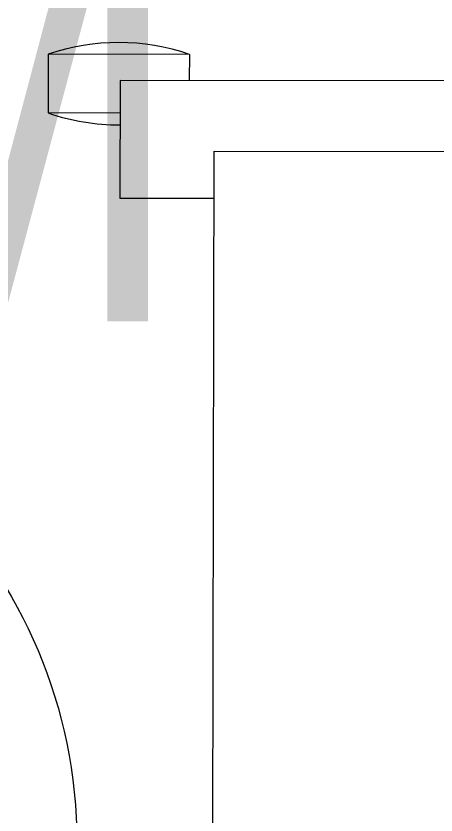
# Model space of a CAD drawing. Header units: millimetres. Extents: x -2143172 to 5255, y -610845 to 279739.
# Drawn here: x -1133607.7 to -1133429.1, y -592975.7 to -592636.1 of the extents above; entities that cross this region are included whole.
import ezdxf

# ---------------------------------------------------------------- set-up
doc = ezdxf.new("R2010")
doc.units = ezdxf.units.MM
doc.header["$LTSCALE"] = 30
doc.layers.get('0').update_dxf_attribs({"lineweight": 5})
doc.layers.add('72_EGR_BASE_TEXT', color=7, linetype='Continuous', lineweight=5)
doc.layers.add('LOADING', color=163, linetype='Continuous', lineweight=5)
doc.styles.add('X3G_ENTITY_258862', font='swisscl.ttf', dxfattribs={"height": 200})

# ---------------------------------------------------------------- blocks, each defined once
blk = doc.blocks.new('HF10037-P')
blk.add_circle((0.21605, -0.1014), 0.21)
blk = doc.blocks.new('workstation')
at = {"layer": 'LOADING'}
for p, q in [((2854.35, -994.87, 0), (2854.249, -1055.87, 0)), ((2858.252, -1053.877, 0), (2854.252, -1053.87, 0)), ((2858.244, -1058.877, 0), (2858.252, -1053.877, 0)), ((2854.249, -1055.87, 0), (2804.249, -1055.787, 0)), ((2858.246, -1057.488, 0), (2861.304, -1057.493, 0)), ((2861.3, -1059.993, 0), (2861.304, -1057.493, 0)), ((2800.244, -1058.781, 0), (2858.244, -1058.877, 0)), ((2855.3, -1059.983, 0), (2855.301, -1058.872, 0)), ((2855.3, -1059.983, 0), (2861.3, -1059.993, 0))]:
    blk.add_line(p, q, dxfattribs=at)
for centre, start, end in [((2858.289, -1066.238, 0), 70.9805, 90.2617), ((2858.314, -1051.238, 0), 250.9805, 288.8298)]:
    blk.add_arc(centre, 9.25, start, end, dxfattribs=at)

msp = doc.modelspace()

# ---------------------------------------------------------------- block references
at = {"layer": 'LOADING', "rotation": 180}
for name, p, xscale, yscale, zscale in [('workstation', (-1104980.98, -603252.22, 0.1), 10, 10, 10), ('HF10037-P', (-1133575.73, -593088.94, 0.1), 1000, 1000, 1000)]:
    msp.add_blockref(name, p, dxfattribs=dict(at, xscale=xscale, yscale=yscale, zscale=zscale))

# ---------------------------------------------------------------- texts
at = {"layer": '72_EGR_BASE_TEXT', "insert": (-1134588.35, -592232.41, 0.1), "char_height": 200, "width": 3493.2205, "attachment_point": 2, "style": 'X3G_ENTITY_258862'}
msp.add_mtext('PULMONARY CONSULTATION / EXAMINATION ROOM', dxfattribs=at)

doc.saveas('drawing.dxf')
